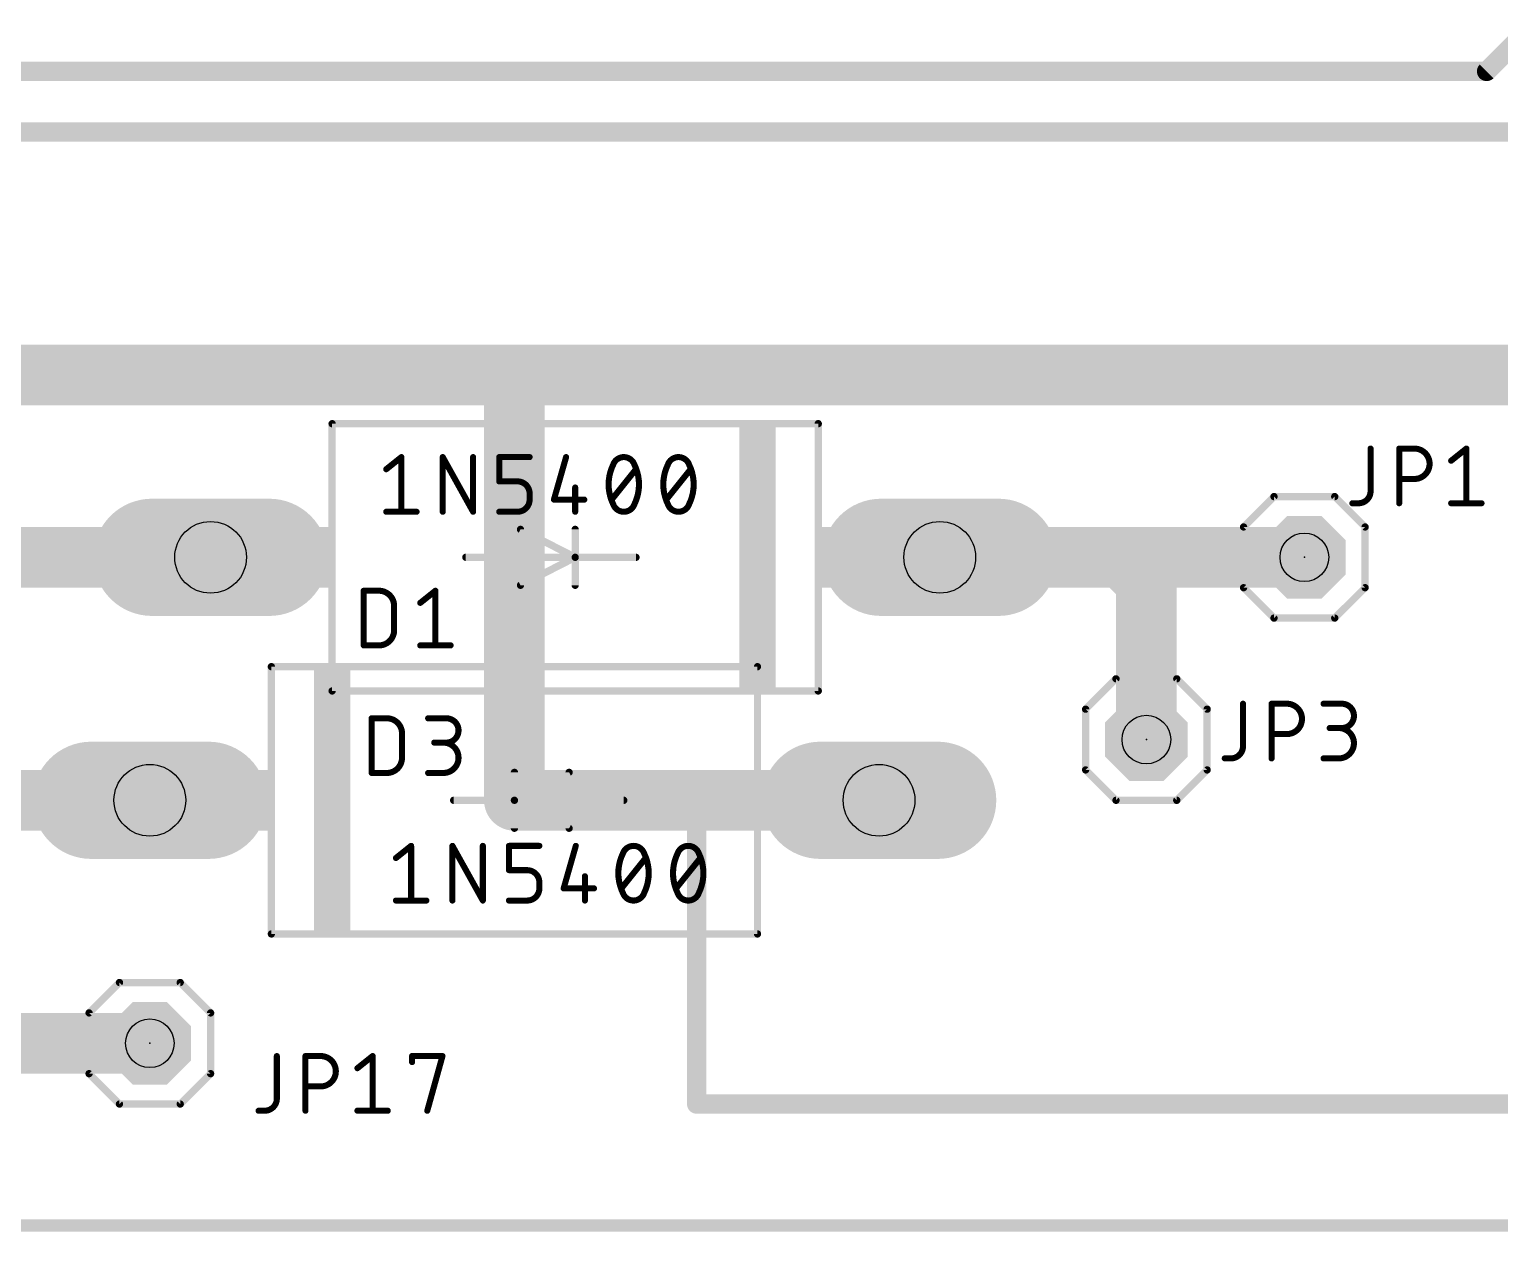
# Model space of a CAD drawing. Extents: x -0.44 to 7.02, y -0.01 to 4.84.
# Drawn here: x 0.401 to 1.611, y -0.005 to 0.985 of the extents above; entities that cross this region are included whole.
import ezdxf

# ---------------------------------------------------------------- set-up
doc = ezdxf.new("R2010")
doc.units = 0
for name, color, linetype in [('1', 12, 'CONTINUOUS'), ('17', 110, 'CONTINUOUS'), ('20', 31, 'CONTINUOUS'), ('21', 253, 'CONTINUOUS'), ('23', 53, 'CONTINUOUS'), ('25', 253, 'CONTINUOUS'), ('27', 253, 'CONTINUOUS'), ('29', 253, 'CONTINUOUS'), ('30', 253, 'CONTINUOUS'), ('44', 253, 'CONTINUOUS'), ('51', 253, 'CONTINUOUS')]:
    doc.layers.add(name, color=color, linetype=linetype)

# ---------------------------------------------------------------- blocks, each defined once
blk = doc.blocks.new('RECT')
blk.add_solid([(-0.5, -0.5), (0.5, -0.5), (-0.5, 0.5), (0.5, 0.5)])
blk = doc.blocks.new('LONGP100')
at = {"const_width": 1}
blk.add_lwpolyline([(-0.5, 0), (0.5, 0)], dxfattribs=at)
at = {"const_width": 0.5}
for points in [[(-0.5, 0.25, 1), (-0.5, -0.25)], [(0.5, -0.25, 1), (0.5, 0.25)]]:
    blk.add_lwpolyline(points, format="xyb", dxfattribs=at)
blk = doc.blocks.new('OCTAGONP')
at = {"const_width": 0.5}
blk.add_lwpolyline([(-0.25, -0.103553), (-0.25, 0.103553), (-0.103553, 0.25), (0.103553, 0.25), (0.25, 0.103553), (0.25, -0.103553), (0.103553, -0.25), (-0.103553, -0.25), (-0.25, -0.103553), (-0.25, 0.103553)], dxfattribs=at)

msp = doc.modelspace()

# ---------------------------------------------------------------- linework, layer by layer
at = {"layer": '1'}
for points, const_width in [([(1.65, 1), (1.6, 0.95)], 0.016), ([(1.6, 0.95), (0.33, 0.95)], 0.016), ([(1.85, 0.9), (0.305, 0.9)], 0.016), ([(0.3, 0.7), (0.8, 0.7)], 0.05), ([(0.8, 0.35), (0.8, 0.7)], 0.05), ([(0.8, 0.7), (1.8, 0.7)], 0.05), ([(0.205, 0.55), (0.55, 0.55)], 0.05), ([(1.15, 0.55), (1.3, 0.55)], 0.05), ([(1.3, 0.55), (1.45, 0.55)], 0.05), ([(1.32, 0.53), (1.3, 0.55)], 0.05), ([(1.32, 0.4), (1.32, 0.53)], 0.05), ([(0.205, 0.35), (0.5, 0.35)], 0.05), ([(0.8, 0.35), (0.95, 0.35)], 0.05), ([(0.95, 0.35), (1.1, 0.35)], 0.05), ([(0.95, 0.35), (0.95, 0.1)], 0.016), ([(0.5, 0.15), (0.35, 0.15)], 0.05), ([(0.95, 0.1), (2.6, 0.1)], 0.016)]:
    msp.add_lwpolyline(points, dxfattribs=dict(at, const_width=const_width))
for points, const_width in [([(1.597172, 0.952828, 1), (1.602828, 0.947172)], 0.008), ([(1.6, 0.946, 1), (1.6, 0.954)], 0.008), ([(0.8125, 0.7, 1), (0.7875, 0.7)], 0.025), ([(0.8, 0.7125, 1), (0.8, 0.6875)], 0.025), ([(0.8, 0.6875, 1), (0.8, 0.7125)], 0.025), ([(0.55, 0.5375, 1), (0.55, 0.5625)], 0.025), ([(1.15, 0.5625, 1), (1.15, 0.5375)], 0.025), ([(1.3, 0.5625, 1), (1.3, 0.5375)], 0.025), ([(1.308839, 0.558839, 1), (1.291161, 0.541161)], 0.025), ([(1.3, 0.5375, 1), (1.3, 0.5625)], 0.025), ([(1.45, 0.5375, 1), (1.45, 0.5625)], 0.025), ([(1.3325, 0.53, 1), (1.3075, 0.53)], 0.025), ([(1.311161, 0.521161, 1), (1.328839, 0.538839)], 0.025), ([(1.3075, 0.4, 1), (1.3325, 0.4)], 0.025), ([(0.5, 0.3375, 1), (0.5, 0.3625)], 0.025), ([(0.8, 0.3625, 1), (0.8, 0.3375)], 0.025), ([(0.95, 0.3625, 1), (0.95, 0.3375)], 0.025), ([(0.95, 0.3375, 1), (0.95, 0.3625)], 0.025), ([(1.1, 0.3375, 1), (1.1, 0.3625)], 0.025), ([(0.7875, 0.35, 1), (0.8125, 0.35)], 0.025), ([(0.954, 0.35, 1), (0.946, 0.35)], 0.008), ([(0.5, 0.1375, 1), (0.5, 0.1625)], 0.025), ([(0.95, 0.104, 1), (0.95, 0.096)], 0.008), ([(0.946, 0.1, 1), (0.954, 0.1)], 0.008)]:
    msp.add_lwpolyline(points, format="xyb", dxfattribs=dict(at, const_width=const_width))
at = {"layer": '20', "const_width": 0.01}
msp.add_lwpolyline([(0.125, 0), (3.125, 0)], dxfattribs=at)
at = {"layer": '21', "const_width": 0.006}
for points in [[(0.65, 0.44), (0.65, 0.66)], [(0.65, 0.66), (1.05, 0.66)], [(1.05, 0.66), (1.05, 0.44)], [(1.425, 0.6), (1.4, 0.575)], [(1.425, 0.6), (1.475, 0.6)], [(1.475, 0.6), (1.5, 0.575)], [(0.805, 0.527), (0.805, 0.573)], [(0.805, 0.573), (0.85, 0.55)], [(0.85, 0.55), (0.85, 0.573)], [(1.4, 0.575), (1.4, 0.525)], [(1.5, 0.575), (1.5, 0.525)], [(0.85, 0.55), (0.76, 0.55)], [(0.85, 0.55), (0.805, 0.527)], [(0.9, 0.55), (0.85, 0.55)], [(0.85, 0.527), (0.85, 0.55)], [(1.4, 0.525), (1.425, 0.5)], [(1.5, 0.525), (1.475, 0.5)], [(1.475, 0.5), (1.425, 0.5)], [(0.6, 0.24), (0.6, 0.46)], [(0.6, 0.46), (1, 0.46)], [(1, 0.46), (1, 0.24)], [(1.295, 0.45), (1.27, 0.425)], [(1.295, 0.45), (1.345, 0.45)], [(1.345, 0.45), (1.37, 0.425)], [(1.05, 0.44), (0.65, 0.44)], [(1.27, 0.425), (1.27, 0.375)], [(1.37, 0.425), (1.37, 0.375)], [(0.8, 0.373), (0.8, 0.35)], [(0.8, 0.35), (0.845, 0.373)], [(0.845, 0.373), (0.845, 0.327)], [(1.27, 0.375), (1.295, 0.35)], [(1.37, 0.375), (1.345, 0.35)], [(0.75, 0.35), (0.8, 0.35)], [(0.845, 0.327), (0.8, 0.35)], [(0.8, 0.35), (0.89, 0.35)], [(0.8, 0.35), (0.8, 0.327)], [(1.345, 0.35), (1.295, 0.35)], [(1, 0.24), (0.6, 0.24)], [(0.475, 0.2), (0.45, 0.175)], [(0.475, 0.2), (0.525, 0.2)], [(0.525, 0.2), (0.55, 0.175)], [(0.45, 0.175), (0.45, 0.125)], [(0.55, 0.175), (0.55, 0.125)], [(0.45, 0.125), (0.475, 0.1)], [(0.55, 0.125), (0.525, 0.1)], [(0.525, 0.1), (0.475, 0.1)]]:
    msp.add_lwpolyline(points, dxfattribs=at)
at = {"layer": '21', "const_width": 0.003}
for points in [[(0.6515, 0.66, 1), (0.6485, 0.66)], [(0.65, 0.6615, 1), (0.65, 0.6585)], [(1.0515, 0.66, 1), (1.0485, 0.66)], [(1.05, 0.6585, 1), (1.05, 0.6615)], [(1.425, 0.6015, 1), (1.425, 0.5985)], [(1.426061, 0.598939, 1), (1.423939, 0.601061)], [(1.476061, 0.601061, 1), (1.473939, 0.598939)], [(1.475, 0.5985, 1), (1.475, 0.6015)], [(0.8065, 0.573, 1), (0.8035, 0.573)], [(0.805683, 0.574336, 1), (0.804317, 0.571664)], [(0.8515, 0.573, 1), (0.8485, 0.573)], [(1.4015, 0.575, 1), (1.3985, 0.575)], [(1.398939, 0.576061, 1), (1.401061, 0.573939)], [(1.5015, 0.575, 1), (1.4985, 0.575)], [(1.498939, 0.573939, 1), (1.501061, 0.576061)], [(0.76, 0.5515, 1), (0.76, 0.5485)], [(0.85, 0.5515, 1), (0.85, 0.5485)], [(0.8515, 0.55, 1), (0.8485, 0.55)], [(0.8485, 0.55, 1), (0.8515, 0.55)], [(0.850683, 0.548664, 1), (0.849317, 0.551336)], [(0.849317, 0.548664, 1), (0.850683, 0.551336)], [(0.85, 0.5485, 1), (0.85, 0.5515)], [(0.9, 0.5485, 1), (0.9, 0.5515)], [(0.804317, 0.528336, 1), (0.805683, 0.525664)], [(0.8035, 0.527, 1), (0.8065, 0.527)], [(0.8485, 0.527, 1), (0.8515, 0.527)], [(1.401061, 0.526061, 1), (1.398939, 0.523939)], [(1.3985, 0.525, 1), (1.4015, 0.525)], [(1.4985, 0.525, 1), (1.5015, 0.525)], [(1.501061, 0.523939, 1), (1.498939, 0.526061)], [(1.425, 0.5015, 1), (1.425, 0.4985)], [(1.423939, 0.498939, 1), (1.426061, 0.501061)], [(1.473939, 0.501061, 1), (1.476061, 0.498939)], [(1.475, 0.4985, 1), (1.475, 0.5015)], [(0.6015, 0.46, 1), (0.5985, 0.46)], [(0.6, 0.4615, 1), (0.6, 0.4585)], [(1.0015, 0.46, 1), (0.9985, 0.46)], [(1, 0.4585, 1), (1, 0.4615)], [(1.295, 0.4515, 1), (1.295, 0.4485)], [(1.296061, 0.448939, 1), (1.293939, 0.451061)], [(1.346061, 0.451061, 1), (1.343939, 0.448939)], [(1.345, 0.4485, 1), (1.345, 0.4515)], [(0.65, 0.4415, 1), (0.65, 0.4385)], [(0.6485, 0.44, 1), (0.6515, 0.44)], [(1.0485, 0.44, 1), (1.0515, 0.44)], [(1.05, 0.4385, 1), (1.05, 0.4415)], [(1.2715, 0.425, 1), (1.2685, 0.425)], [(1.268939, 0.426061, 1), (1.271061, 0.423939)], [(1.3715, 0.425, 1), (1.3685, 0.425)], [(1.368939, 0.423939, 1), (1.371061, 0.426061)], [(0.8015, 0.373, 1), (0.7985, 0.373)], [(0.8465, 0.373, 1), (0.8435, 0.373)], [(0.845683, 0.371664, 1), (0.844317, 0.374336)], [(1.271061, 0.376061, 1), (1.268939, 0.373939)], [(1.2685, 0.375, 1), (1.2715, 0.375)], [(1.3685, 0.375, 1), (1.3715, 0.375)], [(1.371061, 0.373939, 1), (1.368939, 0.376061)], [(0.75, 0.3515, 1), (0.75, 0.3485)], [(0.800683, 0.351336, 1), (0.799317, 0.348664)], [(0.8, 0.3515, 1), (0.8, 0.3485)], [(0.8015, 0.35, 1), (0.7985, 0.35)], [(0.799317, 0.351336, 1), (0.800683, 0.348664)], [(0.7985, 0.35, 1), (0.8015, 0.35)], [(0.8, 0.3485, 1), (0.8, 0.3515)], [(0.89, 0.3485, 1), (0.89, 0.3515)], [(1.295, 0.3515, 1), (1.295, 0.3485)], [(1.293939, 0.348939, 1), (1.296061, 0.351061)], [(1.343939, 0.351061, 1), (1.346061, 0.348939)], [(1.345, 0.3485, 1), (1.345, 0.3515)], [(0.7985, 0.327, 1), (0.8015, 0.327)], [(0.8435, 0.327, 1), (0.8465, 0.327)], [(0.844317, 0.325664, 1), (0.845683, 0.328336)], [(0.6, 0.2415, 1), (0.6, 0.2385)], [(1, 0.2385, 1), (1, 0.2415)], [(0.5985, 0.24, 1), (0.6015, 0.24)], [(0.9985, 0.24, 1), (1.0015, 0.24)], [(0.475, 0.2015, 1), (0.475, 0.1985)], [(0.476061, 0.198939, 1), (0.473939, 0.201061)], [(0.526061, 0.201061, 1), (0.523939, 0.198939)], [(0.525, 0.1985, 1), (0.525, 0.2015)], [(0.4515, 0.175, 1), (0.4485, 0.175)], [(0.448939, 0.176061, 1), (0.451061, 0.173939)], [(0.5515, 0.175, 1), (0.5485, 0.175)], [(0.548939, 0.173939, 1), (0.551061, 0.176061)], [(0.451061, 0.126061, 1), (0.448939, 0.123939)], [(0.4485, 0.125, 1), (0.4515, 0.125)], [(0.5485, 0.125, 1), (0.5515, 0.125)], [(0.551061, 0.123939, 1), (0.548939, 0.126061)], [(0.475, 0.1015, 1), (0.475, 0.0985)], [(0.473939, 0.098939, 1), (0.476061, 0.101061)], [(0.523939, 0.101061, 1), (0.526061, 0.098939)], [(0.525, 0.0985, 1), (0.525, 0.1015)]]:
    msp.add_lwpolyline(points, format="xyb", dxfattribs=at)
at = {"layer": '23'}
for p in [(0.85, 0.55), (1.45, 0.55), (1.32, 0.4), (0.8, 0.35), (0.5, 0.15)]:
    msp.add_point(p, dxfattribs=at)
at = {"layer": '25', "const_width": 0.005}
for points in [[(1.5045, 0.6395), (1.5045, 0.6045)], [(1.528044, 0.5945), (1.528044, 0.6395)], [(1.528044, 0.6395), (1.540544, 0.6395)], [(1.570794, 0.6295), (1.583294, 0.6395)], [(1.583294, 0.6395), (1.583294, 0.5945)], [(1.540544, 0.6145), (1.528044, 0.6145)], [(1.4945, 0.5945), (1.4895, 0.5945)], [(1.570794, 0.5945), (1.595794, 0.5945)], [(0.676, 0.4775), (0.676, 0.5225)], [(0.676, 0.5225), (0.6885, 0.5225)], [(0.7225, 0.5125), (0.735, 0.5225)], [(0.735, 0.5225), (0.735, 0.4775)], [(0.701, 0.51), (0.701, 0.49)], [(0.6885, 0.4775), (0.676, 0.4775)], [(0.7225, 0.4775), (0.7475, 0.4775)], [(1.3995, 0.4295), (1.3995, 0.3945)], [(1.423044, 0.3845), (1.423044, 0.4295)], [(1.423044, 0.4295), (1.435544, 0.4295)], [(1.465794, 0.4295), (1.480794, 0.4295)], [(0.6825, 0.3725), (0.6825, 0.4175)], [(0.6825, 0.4175), (0.695, 0.4175)], [(0.729, 0.4175), (0.744, 0.4175)], [(1.480794, 0.4095), (1.470794, 0.4095)], [(0.7075, 0.405), (0.7075, 0.385)], [(0.744, 0.3975), (0.734, 0.3975)], [(1.435544, 0.4045), (1.423044, 0.4045)], [(1.3895, 0.3845), (1.3845, 0.3845)], [(1.465794, 0.3845), (1.478294, 0.3845)], [(0.695, 0.3725), (0.6825, 0.3725)], [(0.729, 0.3725), (0.7415, 0.3725)], [(0.6045, 0.1395), (0.6045, 0.1045)], [(0.628044, 0.0945), (0.628044, 0.1395)], [(0.628044, 0.1395), (0.640544, 0.1395)], [(0.670794, 0.1295), (0.683294, 0.1395)], [(0.683294, 0.1395), (0.683294, 0.0945)], [(0.715794, 0.1345), (0.715794, 0.1395)], [(0.715794, 0.1395), (0.740794, 0.1395)], [(0.740794, 0.1395), (0.728294, 0.0945)], [(0.640544, 0.1145), (0.628044, 0.1145)], [(0.5945, 0.0945), (0.5895, 0.0945)], [(0.670794, 0.0945), (0.695794, 0.0945)]]:
    msp.add_lwpolyline(points, dxfattribs=at)
at = {"layer": '25'}
for points, const_width in [([(1.50575, 0.6395, 1), (1.50325, 0.6395)], 0.0025), ([(1.529294, 0.6395, 1), (1.526794, 0.6395)], 0.0025), ([(1.528044, 0.64075, 1), (1.528044, 0.63825)], 0.0025), ([(1.540544, 0.6145, 1), (1.540544, 0.6395)], 0.005), ([(1.540544, 0.64075, 1), (1.540544, 0.63825)], 0.0025), ([(1.540544, 0.63825, 1), (1.540544, 0.64075)], 0.0025), ([(1.584544, 0.6395, 1), (1.582044, 0.6395)], 0.0025), ([(1.584075, 0.638524, 1), (1.582513, 0.640476)], 0.0025), ([(1.570013, 0.630476, 1), (1.571575, 0.628524)], 0.0025), ([(1.528044, 0.61575, 1), (1.528044, 0.61325)], 0.0025), ([(1.540544, 0.61575, 1), (1.540544, 0.61325)], 0.0025), ([(1.540544, 0.61325, 1), (1.540544, 0.61575)], 0.0025), ([(1.4945, 0.5945, 0.414214), (1.5045, 0.6045)], 0.005), ([(1.50575, 0.6045, 1), (1.50325, 0.6045)], 0.0025), ([(1.50325, 0.6045, 1), (1.50575, 0.6045)], 0.0025), ([(1.4895, 0.59575, 1), (1.4895, 0.59325)], 0.0025), ([(1.4945, 0.59575, 1), (1.4945, 0.59325)], 0.0025), ([(1.4945, 0.59325, 1), (1.4945, 0.59575)], 0.0025), ([(1.526794, 0.5945, 1), (1.529294, 0.5945)], 0.0025), ([(1.570794, 0.59575, 1), (1.570794, 0.59325)], 0.0025), ([(1.582044, 0.5945, 1), (1.584544, 0.5945)], 0.0025), ([(1.595794, 0.59325, 1), (1.595794, 0.59575)], 0.0025), ([(0.67725, 0.5225, 1), (0.67475, 0.5225)], 0.0025), ([(0.676, 0.52375, 1), (0.676, 0.52125)], 0.0025), ([(0.701, 0.51, 0.414214), (0.6885, 0.5225)], 0.005), ([(0.6885, 0.52375, 1), (0.6885, 0.52125)], 0.0025), ([(0.6885, 0.52125, 1), (0.6885, 0.52375)], 0.0025), ([(0.73625, 0.5225, 1), (0.73375, 0.5225)], 0.0025), ([(0.735781, 0.521524, 1), (0.734219, 0.523476)], 0.0025), ([(0.70225, 0.51, 1), (0.69975, 0.51)], 0.0025), ([(0.69975, 0.51, 1), (0.70225, 0.51)], 0.0025), ([(0.721719, 0.513476, 1), (0.723281, 0.511524)], 0.0025), ([(0.6885, 0.4775, 0.414214), (0.701, 0.49)], 0.005), ([(0.70225, 0.49, 1), (0.69975, 0.49)], 0.0025), ([(0.69975, 0.49, 1), (0.70225, 0.49)], 0.0025), ([(0.676, 0.47875, 1), (0.676, 0.47625)], 0.0025), ([(0.67475, 0.4775, 1), (0.67725, 0.4775)], 0.0025), ([(0.6885, 0.47875, 1), (0.6885, 0.47625)], 0.0025), ([(0.6885, 0.47625, 1), (0.6885, 0.47875)], 0.0025), ([(0.7225, 0.47875, 1), (0.7225, 0.47625)], 0.0025), ([(0.73375, 0.4775, 1), (0.73625, 0.4775)], 0.0025), ([(0.7475, 0.47625, 1), (0.7475, 0.47875)], 0.0025), ([(1.40075, 0.4295, 1), (1.39825, 0.4295)], 0.0025), ([(1.424294, 0.4295, 1), (1.421794, 0.4295)], 0.0025), ([(1.423044, 0.43075, 1), (1.423044, 0.42825)], 0.0025), ([(1.435544, 0.4045, 1), (1.435544, 0.4295)], 0.005), ([(1.435544, 0.43075, 1), (1.435544, 0.42825)], 0.0025), ([(1.435544, 0.42825, 1), (1.435544, 0.43075)], 0.0025), ([(1.465794, 0.43075, 1), (1.465794, 0.42825)], 0.0025), ([(1.480794, 0.4095, 1), (1.480794, 0.4295)], 0.005), ([(1.480794, 0.43075, 1), (1.480794, 0.42825)], 0.0025), ([(1.480794, 0.42825, 1), (1.480794, 0.43075)], 0.0025), ([(0.68375, 0.4175, 1), (0.68125, 0.4175)], 0.0025), ([(0.6825, 0.41875, 1), (0.6825, 0.41625)], 0.0025), ([(0.7075, 0.405, 0.414214), (0.695, 0.4175)], 0.005), ([(0.695, 0.41875, 1), (0.695, 0.41625)], 0.0025), ([(0.695, 0.41625, 1), (0.695, 0.41875)], 0.0025), ([(0.729, 0.41875, 1), (0.729, 0.41625)], 0.0025), ([(0.744, 0.3975, 1), (0.744, 0.4175)], 0.005), ([(0.744, 0.41875, 1), (0.744, 0.41625)], 0.0025), ([(0.744, 0.41625, 1), (0.744, 0.41875)], 0.0025), ([(1.470794, 0.41075, 1), (1.470794, 0.40825)], 0.0025), ([(1.478294, 0.3845, 1), (1.478294, 0.4095)], 0.005), ([(1.478294, 0.41075, 1), (1.478294, 0.40825)], 0.0025), ([(1.480794, 0.41075, 1), (1.480794, 0.40825)], 0.0025), ([(1.480794, 0.40825, 1), (1.480794, 0.41075)], 0.0025), ([(0.70875, 0.405, 1), (0.70625, 0.405)], 0.0025), ([(0.70625, 0.405, 1), (0.70875, 0.405)], 0.0025), ([(0.734, 0.39875, 1), (0.734, 0.39625)], 0.0025), ([(0.7415, 0.3725, 1), (0.7415, 0.3975)], 0.005), ([(0.7415, 0.39875, 1), (0.7415, 0.39625)], 0.0025), ([(0.744, 0.39875, 1), (0.744, 0.39625)], 0.0025), ([(0.744, 0.39625, 1), (0.744, 0.39875)], 0.0025), ([(1.423044, 0.40575, 1), (1.423044, 0.40325)], 0.0025), ([(1.435544, 0.40575, 1), (1.435544, 0.40325)], 0.0025), ([(1.435544, 0.40325, 1), (1.435544, 0.40575)], 0.0025), ([(0.695, 0.3725, 0.414214), (0.7075, 0.385)], 0.005), ([(0.70875, 0.385, 1), (0.70625, 0.385)], 0.0025), ([(1.3895, 0.3845, 0.414214), (1.3995, 0.3945)], 0.005), ([(1.40075, 0.3945, 1), (1.39825, 0.3945)], 0.0025), ([(1.39825, 0.3945, 1), (1.40075, 0.3945)], 0.0025), ([(0.70625, 0.385, 1), (0.70875, 0.385)], 0.0025), ([(1.3845, 0.38575, 1), (1.3845, 0.38325)], 0.0025), ([(1.3895, 0.38575, 1), (1.3895, 0.38325)], 0.0025), ([(1.3895, 0.38325, 1), (1.3895, 0.38575)], 0.0025), ([(1.421794, 0.3845, 1), (1.424294, 0.3845)], 0.0025), ([(1.465794, 0.38575, 1), (1.465794, 0.38325)], 0.0025), ([(1.478294, 0.38575, 1), (1.478294, 0.38325)], 0.0025), ([(1.478294, 0.38325, 1), (1.478294, 0.38575)], 0.0025), ([(0.6825, 0.37375, 1), (0.6825, 0.37125)], 0.0025), ([(0.68125, 0.3725, 1), (0.68375, 0.3725)], 0.0025), ([(0.695, 0.37375, 1), (0.695, 0.37125)], 0.0025), ([(0.695, 0.37125, 1), (0.695, 0.37375)], 0.0025), ([(0.729, 0.37375, 1), (0.729, 0.37125)], 0.0025), ([(0.7415, 0.37375, 1), (0.7415, 0.37125)], 0.0025), ([(0.7415, 0.37125, 1), (0.7415, 0.37375)], 0.0025), ([(0.60575, 0.1395, 1), (0.60325, 0.1395)], 0.0025), ([(0.629294, 0.1395, 1), (0.626794, 0.1395)], 0.0025), ([(0.628044, 0.14075, 1), (0.628044, 0.13825)], 0.0025), ([(0.640544, 0.1145, 1), (0.640544, 0.1395)], 0.005), ([(0.640544, 0.14075, 1), (0.640544, 0.13825)], 0.0025), ([(0.640544, 0.13825, 1), (0.640544, 0.14075)], 0.0025), ([(0.684544, 0.1395, 1), (0.682044, 0.1395)], 0.0025), ([(0.684075, 0.138524, 1), (0.682513, 0.140476)], 0.0025), ([(0.717044, 0.1395, 1), (0.714544, 0.1395)], 0.0025), ([(0.715794, 0.14075, 1), (0.715794, 0.13825)], 0.0025), ([(0.714544, 0.1345, 1), (0.717044, 0.1345)], 0.0025), ([(0.741998, 0.139165, 1), (0.73959, 0.139835)], 0.0025), ([(0.740794, 0.13825, 1), (0.740794, 0.14075)], 0.0025), ([(0.670013, 0.130476, 1), (0.671575, 0.128524)], 0.0025), ([(0.628044, 0.11575, 1), (0.628044, 0.11325)], 0.0025), ([(0.640544, 0.11575, 1), (0.640544, 0.11325)], 0.0025), ([(0.640544, 0.11325, 1), (0.640544, 0.11575)], 0.0025), ([(0.5895, 0.09575, 1), (0.5895, 0.09325)], 0.0025), ([(0.5945, 0.0945, 0.414214), (0.6045, 0.1045)], 0.005), ([(0.5945, 0.09575, 1), (0.5945, 0.09325)], 0.0025), ([(0.5945, 0.09325, 1), (0.5945, 0.09575)], 0.0025), ([(0.60575, 0.1045, 1), (0.60325, 0.1045)], 0.0025), ([(0.60325, 0.1045, 1), (0.60575, 0.1045)], 0.0025), ([(0.670794, 0.09575, 1), (0.670794, 0.09325)], 0.0025), ([(0.695794, 0.09325, 1), (0.695794, 0.09575)], 0.0025), ([(0.626794, 0.0945, 1), (0.629294, 0.0945)], 0.0025), ([(0.682044, 0.0945, 1), (0.684544, 0.0945)], 0.0025), ([(0.72709, 0.094835, 1), (0.729498, 0.094165)], 0.0025)]:
    msp.add_lwpolyline(points, format="xyb", dxfattribs=dict(at, const_width=const_width))
at = {"layer": '27', "const_width": 0.005}
for points in [[(0.6945, 0.6225), (0.707, 0.6325)], [(0.707, 0.6325), (0.707, 0.5875)], [(0.741, 0.5875), (0.741, 0.6325)], [(0.741, 0.6325), (0.766, 0.5875)], [(0.766, 0.5875), (0.766, 0.6325)], [(0.7875, 0.6125), (0.7875, 0.6325)], [(0.7875, 0.6325), (0.8125, 0.6325)], [(0.8425, 0.6325), (0.8325, 0.5975)], [(0.88, 0.5975), (0.9, 0.6225)], [(0.925, 0.5975), (0.945, 0.6225)], [(0.8025, 0.6125), (0.7875, 0.6125)], [(0.8125, 0.5975), (0.8125, 0.6025)], [(0.85, 0.6075), (0.85, 0.5875)], [(0.8325, 0.5975), (0.8575, 0.5975)], [(0.6945, 0.5875), (0.7195, 0.5875)], [(0.7875, 0.5875), (0.8025, 0.5875)], [(0.7025, 0.3025), (0.715, 0.3125)], [(0.715, 0.3125), (0.715, 0.2675)], [(0.749, 0.2675), (0.749, 0.3125)], [(0.749, 0.3125), (0.774, 0.2675)], [(0.774, 0.2675), (0.774, 0.3125)], [(0.7955, 0.2925), (0.7955, 0.3125)], [(0.7955, 0.3125), (0.8205, 0.3125)], [(0.8505, 0.3125), (0.8405, 0.2775)], [(0.888, 0.2775), (0.908, 0.3025)], [(0.933, 0.2775), (0.953, 0.3025)], [(0.8105, 0.2925), (0.7955, 0.2925)], [(0.8205, 0.2775), (0.8205, 0.2825)], [(0.8405, 0.2775), (0.8655, 0.2775)], [(0.858, 0.2875), (0.858, 0.2675)], [(0.7025, 0.2675), (0.7275, 0.2675)], [(0.7955, 0.2675), (0.8105, 0.2675)]]:
    msp.add_lwpolyline(points, dxfattribs=at)
at = {"layer": '27'}
for points, const_width in [([(0.70825, 0.6325, 1), (0.70575, 0.6325)], 0.0025), ([(0.707781, 0.631524, 1), (0.706219, 0.633476)], 0.0025), ([(0.74225, 0.6325, 1), (0.73975, 0.6325)], 0.0025), ([(0.742093, 0.633107, 1), (0.739907, 0.631893)], 0.0025), ([(0.76725, 0.6325, 1), (0.76475, 0.6325)], 0.0025), ([(0.78875, 0.6325, 1), (0.78625, 0.6325)], 0.0025), ([(0.7875, 0.63375, 1), (0.7875, 0.63125)], 0.0025), ([(0.8125, 0.63125, 1), (0.8125, 0.63375)], 0.0025), ([(0.843702, 0.632157, 1), (0.841298, 0.632843)], 0.0025), ([(0.89, 0.6325, 0.320465), (0.88125, 0.62625)], 0.005), ([(0.89875, 0.62625, 0.320465), (0.89, 0.6325)], 0.005), ([(0.89, 0.63375, 1), (0.89, 0.63125)], 0.0025), ([(0.89, 0.63125, 1), (0.89, 0.63375)], 0.0025), ([(0.935, 0.6325, 0.320465), (0.92625, 0.62625)], 0.005), ([(0.94375, 0.62625, 0.320465), (0.935, 0.6325)], 0.005), ([(0.935, 0.63375, 1), (0.935, 0.63125)], 0.0025), ([(0.935, 0.63125, 1), (0.935, 0.63375)], 0.0025), ([(0.693719, 0.623476, 1), (0.695281, 0.621524)], 0.0025), ([(0.88125, 0.62625, 0.113888), (0.8775, 0.61)], 0.005), ([(0.880068, 0.626655, 1), (0.882432, 0.625845)], 0.0025), ([(0.882374, 0.625702, 1), (0.880126, 0.626798)], 0.0025), ([(0.9025, 0.61, 0.113888), (0.89875, 0.62625)], 0.005), ([(0.899874, 0.626798, 1), (0.897626, 0.625702)], 0.0025), ([(0.897568, 0.625845, 1), (0.899932, 0.626655)], 0.0025), ([(0.900976, 0.621719, 1), (0.899024, 0.623281)], 0.0025), ([(0.92625, 0.62625, 0.113888), (0.9225, 0.61)], 0.005), ([(0.925068, 0.626655, 1), (0.927432, 0.625845)], 0.0025), ([(0.927374, 0.625702, 1), (0.925126, 0.626798)], 0.0025), ([(0.9475, 0.61, 0.113888), (0.94375, 0.62625)], 0.005), ([(0.944874, 0.626798, 1), (0.942626, 0.625702)], 0.0025), ([(0.942568, 0.625845, 1), (0.944932, 0.626655)], 0.0025), ([(0.945976, 0.621719, 1), (0.944024, 0.623281)], 0.0025), ([(0.7875, 0.61375, 1), (0.7875, 0.61125)], 0.0025), ([(0.78625, 0.6125, 1), (0.78875, 0.6125)], 0.0025), ([(0.8125, 0.6025, 0.414214), (0.8025, 0.6125)], 0.005), ([(0.8025, 0.61375, 1), (0.8025, 0.61125)], 0.0025), ([(0.8025, 0.61125, 1), (0.8025, 0.61375)], 0.0025), ([(0.81375, 0.6025, 1), (0.81125, 0.6025)], 0.0025), ([(0.85125, 0.6075, 1), (0.84875, 0.6075)], 0.0025), ([(0.8775, 0.61, 0.113888), (0.88125, 0.59375)], 0.005), ([(0.87875, 0.61, 1), (0.87625, 0.61)], 0.0025), ([(0.87625, 0.61, 1), (0.87875, 0.61)], 0.0025), ([(0.89875, 0.59375, 0.113888), (0.9025, 0.61)], 0.005), ([(0.90375, 0.61, 1), (0.90125, 0.61)], 0.0025), ([(0.90125, 0.61, 1), (0.90375, 0.61)], 0.0025), ([(0.9225, 0.61, 0.113888), (0.92625, 0.59375)], 0.005), ([(0.92375, 0.61, 1), (0.92125, 0.61)], 0.0025), ([(0.92125, 0.61, 1), (0.92375, 0.61)], 0.0025), ([(0.94375, 0.59375, 0.113888), (0.9475, 0.61)], 0.005), ([(0.94875, 0.61, 1), (0.94625, 0.61)], 0.0025), ([(0.94625, 0.61, 1), (0.94875, 0.61)], 0.0025), ([(0.8025, 0.5875, 0.414214), (0.8125, 0.5975)], 0.005), ([(0.81125, 0.6025, 1), (0.81375, 0.6025)], 0.0025), ([(0.81375, 0.5975, 1), (0.81125, 0.5975)], 0.0025), ([(0.81125, 0.5975, 1), (0.81375, 0.5975)], 0.0025), ([(0.8325, 0.59875, 1), (0.8325, 0.59625)], 0.0025), ([(0.831298, 0.597843, 1), (0.833702, 0.597157)], 0.0025), ([(0.8575, 0.59625, 1), (0.8575, 0.59875)], 0.0025), ([(0.879024, 0.598281, 1), (0.880976, 0.596719)], 0.0025), ([(0.88125, 0.59375, 0.320465), (0.89, 0.5875)], 0.005), ([(0.882432, 0.594155, 1), (0.880068, 0.593345)], 0.0025), ([(0.880126, 0.593202, 1), (0.882374, 0.594298)], 0.0025), ([(0.89, 0.5875, 0.320465), (0.89875, 0.59375)], 0.005), ([(0.897626, 0.594298, 1), (0.899874, 0.593202)], 0.0025), ([(0.899932, 0.593345, 1), (0.897568, 0.594155)], 0.0025), ([(0.924024, 0.598281, 1), (0.925976, 0.596719)], 0.0025), ([(0.92625, 0.59375, 0.320465), (0.935, 0.5875)], 0.005), ([(0.927432, 0.594155, 1), (0.925068, 0.593345)], 0.0025), ([(0.925126, 0.593202, 1), (0.927374, 0.594298)], 0.0025), ([(0.935, 0.5875, 0.320465), (0.94375, 0.59375)], 0.005), ([(0.942626, 0.594298, 1), (0.944874, 0.593202)], 0.0025), ([(0.944932, 0.593345, 1), (0.942568, 0.594155)], 0.0025), ([(0.6945, 0.58875, 1), (0.6945, 0.58625)], 0.0025), ([(0.70575, 0.5875, 1), (0.70825, 0.5875)], 0.0025), ([(0.7195, 0.58625, 1), (0.7195, 0.58875)], 0.0025), ([(0.73975, 0.5875, 1), (0.74225, 0.5875)], 0.0025), ([(0.76475, 0.5875, 1), (0.76725, 0.5875)], 0.0025), ([(0.764907, 0.586893, 1), (0.767093, 0.588107)], 0.0025), ([(0.7875, 0.58875, 1), (0.7875, 0.58625)], 0.0025), ([(0.8025, 0.58875, 1), (0.8025, 0.58625)], 0.0025), ([(0.8025, 0.58625, 1), (0.8025, 0.58875)], 0.0025), ([(0.84875, 0.5875, 1), (0.85125, 0.5875)], 0.0025), ([(0.89, 0.58875, 1), (0.89, 0.58625)], 0.0025), ([(0.89, 0.58625, 1), (0.89, 0.58875)], 0.0025), ([(0.935, 0.58875, 1), (0.935, 0.58625)], 0.0025), ([(0.935, 0.58625, 1), (0.935, 0.58875)], 0.0025), ([(0.71625, 0.3125, 1), (0.71375, 0.3125)], 0.0025), ([(0.715781, 0.311524, 1), (0.714219, 0.313476)], 0.0025), ([(0.75025, 0.3125, 1), (0.74775, 0.3125)], 0.0025), ([(0.750093, 0.313107, 1), (0.747907, 0.311893)], 0.0025), ([(0.77525, 0.3125, 1), (0.77275, 0.3125)], 0.0025), ([(0.79675, 0.3125, 1), (0.79425, 0.3125)], 0.0025), ([(0.7955, 0.31375, 1), (0.7955, 0.31125)], 0.0025), ([(0.8205, 0.31125, 1), (0.8205, 0.31375)], 0.0025), ([(0.851702, 0.312157, 1), (0.849298, 0.312843)], 0.0025), ([(0.898, 0.3125, 0.320465), (0.88925, 0.30625)], 0.005), ([(0.90675, 0.30625, 0.320465), (0.898, 0.3125)], 0.005), ([(0.898, 0.31375, 1), (0.898, 0.31125)], 0.0025), ([(0.898, 0.31125, 1), (0.898, 0.31375)], 0.0025), ([(0.943, 0.3125, 0.320465), (0.93425, 0.30625)], 0.005), ([(0.95175, 0.30625, 0.320465), (0.943, 0.3125)], 0.005), ([(0.943, 0.31375, 1), (0.943, 0.31125)], 0.0025), ([(0.943, 0.31125, 1), (0.943, 0.31375)], 0.0025), ([(0.701719, 0.303476, 1), (0.703281, 0.301524)], 0.0025), ([(0.88925, 0.30625, 0.113888), (0.8855, 0.29)], 0.005), ([(0.888068, 0.306655, 1), (0.890432, 0.305845)], 0.0025), ([(0.890374, 0.305702, 1), (0.888126, 0.306798)], 0.0025), ([(0.9105, 0.29, 0.113888), (0.90675, 0.30625)], 0.005), ([(0.907874, 0.306798, 1), (0.905626, 0.305702)], 0.0025), ([(0.905568, 0.305845, 1), (0.907932, 0.306655)], 0.0025), ([(0.908976, 0.301719, 1), (0.907024, 0.303281)], 0.0025), ([(0.93425, 0.30625, 0.113888), (0.9305, 0.29)], 0.005), ([(0.933068, 0.306655, 1), (0.935432, 0.305845)], 0.0025), ([(0.935374, 0.305702, 1), (0.933126, 0.306798)], 0.0025), ([(0.9555, 0.29, 0.113888), (0.95175, 0.30625)], 0.005), ([(0.952874, 0.306798, 1), (0.950626, 0.305702)], 0.0025), ([(0.950568, 0.305845, 1), (0.952932, 0.306655)], 0.0025), ([(0.953976, 0.301719, 1), (0.952024, 0.303281)], 0.0025), ([(0.7955, 0.29375, 1), (0.7955, 0.29125)], 0.0025), ([(0.79425, 0.2925, 1), (0.79675, 0.2925)], 0.0025), ([(0.8205, 0.2825, 0.414214), (0.8105, 0.2925)], 0.005), ([(0.8105, 0.29375, 1), (0.8105, 0.29125)], 0.0025), ([(0.8105, 0.29125, 1), (0.8105, 0.29375)], 0.0025), ([(0.8855, 0.29, 0.113888), (0.88925, 0.27375)], 0.005), ([(0.88675, 0.29, 1), (0.88425, 0.29)], 0.0025), ([(0.88425, 0.29, 1), (0.88675, 0.29)], 0.0025), ([(0.90675, 0.27375, 0.113888), (0.9105, 0.29)], 0.005), ([(0.91175, 0.29, 1), (0.90925, 0.29)], 0.0025), ([(0.90925, 0.29, 1), (0.91175, 0.29)], 0.0025), ([(0.9305, 0.29, 0.113888), (0.93425, 0.27375)], 0.005), ([(0.93175, 0.29, 1), (0.92925, 0.29)], 0.0025), ([(0.92925, 0.29, 1), (0.93175, 0.29)], 0.0025), ([(0.95175, 0.27375, 0.113888), (0.9555, 0.29)], 0.005), ([(0.95675, 0.29, 1), (0.95425, 0.29)], 0.0025), ([(0.95425, 0.29, 1), (0.95675, 0.29)], 0.0025), ([(0.8105, 0.2675, 0.414214), (0.8205, 0.2775)], 0.005), ([(0.82175, 0.2825, 1), (0.81925, 0.2825)], 0.0025), ([(0.81925, 0.2825, 1), (0.82175, 0.2825)], 0.0025), ([(0.82175, 0.2775, 1), (0.81925, 0.2775)], 0.0025), ([(0.81925, 0.2775, 1), (0.82175, 0.2775)], 0.0025), ([(0.8405, 0.27875, 1), (0.8405, 0.27625)], 0.0025), ([(0.839298, 0.277843, 1), (0.841702, 0.277157)], 0.0025), ([(0.85925, 0.2875, 1), (0.85675, 0.2875)], 0.0025), ([(0.8655, 0.27625, 1), (0.8655, 0.27875)], 0.0025), ([(0.887024, 0.278281, 1), (0.888976, 0.276719)], 0.0025), ([(0.932024, 0.278281, 1), (0.933976, 0.276719)], 0.0025), ([(0.7025, 0.26875, 1), (0.7025, 0.26625)], 0.0025), ([(0.71375, 0.2675, 1), (0.71625, 0.2675)], 0.0025), ([(0.7275, 0.26625, 1), (0.7275, 0.26875)], 0.0025), ([(0.74775, 0.2675, 1), (0.75025, 0.2675)], 0.0025), ([(0.77275, 0.2675, 1), (0.77525, 0.2675)], 0.0025), ([(0.772907, 0.266893, 1), (0.775093, 0.268107)], 0.0025), ([(0.7955, 0.26875, 1), (0.7955, 0.26625)], 0.0025), ([(0.8105, 0.26875, 1), (0.8105, 0.26625)], 0.0025), ([(0.8105, 0.26625, 1), (0.8105, 0.26875)], 0.0025), ([(0.85675, 0.2675, 1), (0.85925, 0.2675)], 0.0025), ([(0.88925, 0.27375, 0.320465), (0.898, 0.2675)], 0.005), ([(0.890432, 0.274155, 1), (0.888068, 0.273345)], 0.0025), ([(0.888126, 0.273202, 1), (0.890374, 0.274298)], 0.0025), ([(0.898, 0.2675, 0.320465), (0.90675, 0.27375)], 0.005), ([(0.898, 0.26875, 1), (0.898, 0.26625)], 0.0025), ([(0.898, 0.26625, 1), (0.898, 0.26875)], 0.0025), ([(0.905626, 0.274298, 1), (0.907874, 0.273202)], 0.0025), ([(0.907932, 0.273345, 1), (0.905568, 0.274155)], 0.0025), ([(0.93425, 0.27375, 0.320465), (0.943, 0.2675)], 0.005), ([(0.935432, 0.274155, 1), (0.933068, 0.273345)], 0.0025), ([(0.933126, 0.273202, 1), (0.935374, 0.274298)], 0.0025), ([(0.943, 0.2675, 0.320465), (0.95175, 0.27375)], 0.005), ([(0.943, 0.26875, 1), (0.943, 0.26625)], 0.0025), ([(0.943, 0.26625, 1), (0.943, 0.26875)], 0.0025), ([(0.950626, 0.274298, 1), (0.952874, 0.273202)], 0.0025), ([(0.952932, 0.273345, 1), (0.950568, 0.274155)], 0.0025)]:
    msp.add_lwpolyline(points, format="xyb", dxfattribs=dict(at, const_width=const_width))
at = {"layer": '44'}
for centre, radius in [((0.55, 0.55), 0.0295), ((1.15, 0.55), 0.0295), ((1.45, 0.55), 0.02), ((1.32, 0.4), 0.02), ((0.5, 0.35), 0.0295), ((1.1, 0.35), 0.0295), ((0.5, 0.15), 0.02)]:
    msp.add_circle(centre, radius, dxfattribs=at)
at = {"layer": '51', "const_width": 0.05}
for points in [[(0.55, 0.55), (0.605, 0.55)], [(1.15, 0.55), (1.095, 0.55)], [(0.5, 0.35), (0.555, 0.35)], [(1.1, 0.35), (1.045, 0.35)]]:
    msp.add_lwpolyline(points, dxfattribs=at)
at = {"layer": '51', "const_width": 0.025}
for points in [[(0.55, 0.5625, 1), (0.55, 0.5375)], [(0.605, 0.5375, 1), (0.605, 0.5625)], [(1.095, 0.5625, 1), (1.095, 0.5375)], [(1.15, 0.5375, 1), (1.15, 0.5625)], [(0.5, 0.3625, 1), (0.5, 0.3375)], [(0.555, 0.3375, 1), (0.555, 0.3625)], [(1.045, 0.3625, 1), (1.045, 0.3375)], [(1.1, 0.3375, 1), (1.1, 0.3625)]]:
    msp.add_lwpolyline(points, format="xyb", dxfattribs=at)

# ---------------------------------------------------------------- block references
at = {"layer": '17', "xscale": 0.0885, "yscale": 0.0885, "rotation": 180}
for p in [(0.55, 0.55), (0.55, 0.55), (1.15, 0.55), (1.15, 0.55)]:
    msp.add_blockref('LONGP100', p, dxfattribs=at)
at = {"layer": '17'}
for name, p, xscale, yscale in [('OCTAGONP', (1.45, 0.55), 0.06, 0.06), ('OCTAGONP', (1.45, 0.55), 0.06, 0.06), ('OCTAGONP', (1.32, 0.4), 0.06, 0.06), ('OCTAGONP', (1.32, 0.4), 0.06, 0.06), ('LONGP100', (0.5, 0.35), 0.0885, 0.0885), ('LONGP100', (0.5, 0.35), 0.0885, 0.0885), ('LONGP100', (1.1, 0.35), 0.0885, 0.0885), ('LONGP100', (1.1, 0.35), 0.0885, 0.0885), ('OCTAGONP', (0.5, 0.15), 0.06, 0.06), ('OCTAGONP', (0.5, 0.15), 0.06, 0.06)]:
    msp.add_blockref(name, p, dxfattribs=dict(at, xscale=xscale, yscale=yscale))
at = {"layer": '21', "rotation": 180}
for p, xscale, yscale in [((1, 0.55), 0.03, 0.22), ((0.6325, 0.55), 0.035, 0.05), ((1.0675, 0.55), 0.035, 0.05)]:
    msp.add_blockref('RECT', p, dxfattribs=dict(at, xscale=xscale, yscale=yscale))
at = {"layer": '21'}
for p, xscale, yscale in [((0.65, 0.35), 0.03, 0.22), ((0.5825, 0.35), 0.035, 0.05), ((1.0175, 0.35), 0.035, 0.05)]:
    msp.add_blockref('RECT', p, dxfattribs=dict(at, xscale=xscale, yscale=yscale))
at = {"layer": '29', "xscale": 0.0965, "yscale": 0.0965, "rotation": 180}
for p in [(0.55, 0.55), (1.15, 0.55)]:
    msp.add_blockref('LONGP100', p, dxfattribs=at)
at = {"layer": '29'}
for name, p, xscale, yscale in [('OCTAGONP', (1.45, 0.55), 0.068, 0.068), ('OCTAGONP', (1.32, 0.4), 0.068, 0.068), ('LONGP100', (0.5, 0.35), 0.0965, 0.0965), ('LONGP100', (1.1, 0.35), 0.0965, 0.0965), ('OCTAGONP', (0.5, 0.15), 0.068, 0.068)]:
    msp.add_blockref(name, p, dxfattribs=dict(at, xscale=xscale, yscale=yscale))
at = {"layer": '30', "xscale": 0.0965, "yscale": 0.0965, "rotation": 180}
for p in [(0.55, 0.55), (1.15, 0.55)]:
    msp.add_blockref('LONGP100', p, dxfattribs=at)
at = {"layer": '30'}
for name, p, xscale, yscale in [('OCTAGONP', (1.45, 0.55), 0.068, 0.068), ('OCTAGONP', (1.32, 0.4), 0.068, 0.068), ('LONGP100', (0.5, 0.35), 0.0965, 0.0965), ('LONGP100', (1.1, 0.35), 0.0965, 0.0965), ('OCTAGONP', (0.5, 0.15), 0.068, 0.068)]:
    msp.add_blockref(name, p, dxfattribs=dict(at, xscale=xscale, yscale=yscale))
at = {"layer": '51', "xscale": 0.02, "yscale": 0.02}
for p in [(1.45, 0.55), (1.32, 0.4), (0.5, 0.15)]:
    msp.add_blockref('RECT', p, dxfattribs=at)

doc.saveas('drawing.dxf')
